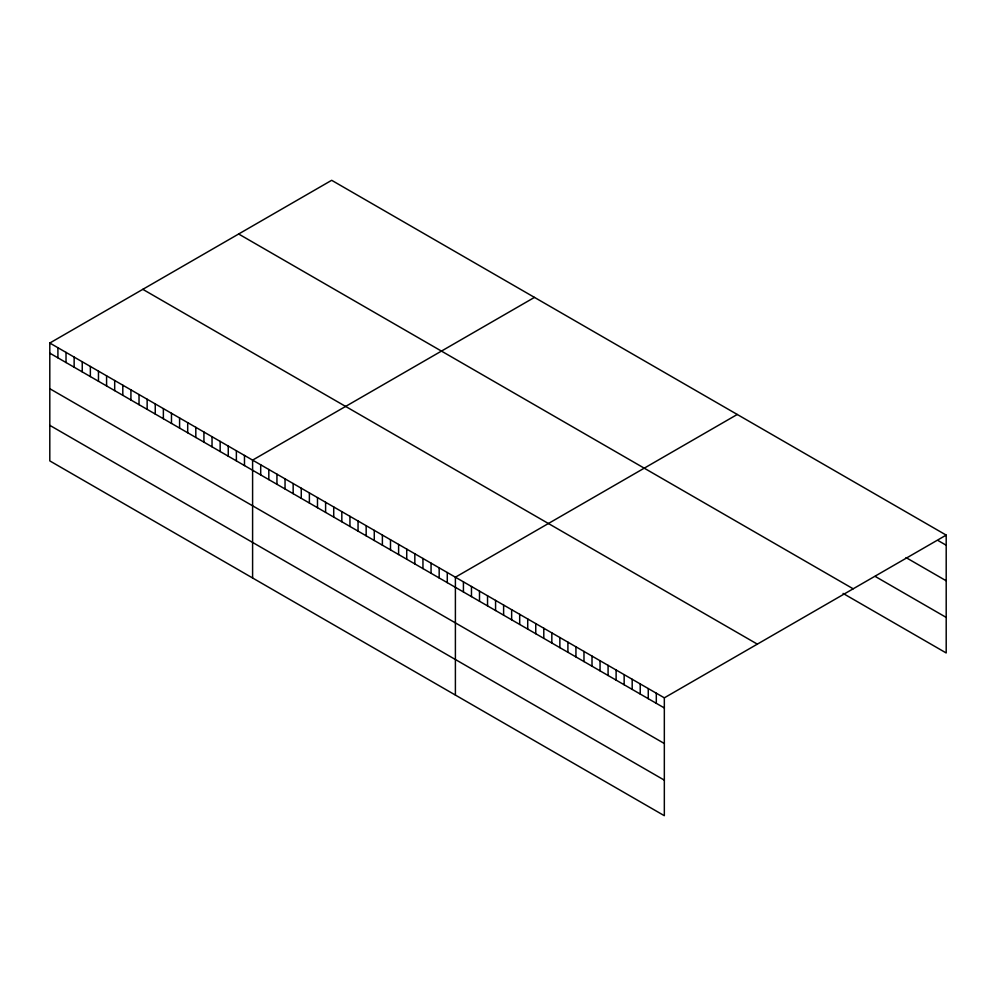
<?xml version="1.0" encoding="UTF-8"?>
<svg xmlns="http://www.w3.org/2000/svg" width="996" height="996" viewBox="0 0 996 996"><rect width="100%" height="100%" fill="white"/><g stroke="black" fill="none" stroke-linecap="round" stroke-linejoin="round"><path stroke-width="1.49" d="M49.8 343.035L664.332 697.835L664.332 815.699L49.8 460.899L49.8 343.035L331.668 180.301L946.2 535.101L946.2 652.965L843.064 593.417M534.466 297.393L252.598 460.127L252.598 577.979M737.252 414.473L455.396 577.207L455.396 695.059M664.332 697.835L946.2 535.101M938.17 540.591L946.2 545.235M906.024 557.586L946.2 580.78M875.21 576.423L946.2 617.408M238.654 234.01L853.186 588.81M142.814 289.338L757.346 644.138M49.8 353.157L664.332 707.957M49.8 388.714L664.332 743.514M49.8 425.342L664.332 780.142M656.302 693.204L656.302 703.325M648.259 688.56L648.259 698.682M640.229 683.916L640.229 694.038M632.186 679.284L632.186 689.406M624.156 674.641L624.156 684.762M616.113 669.997L616.113 680.119M608.083 665.365L608.083 675.487M600.053 660.722L600.053 670.843M592.01 656.078L592.01 666.2M583.98 651.446L583.98 661.568M575.937 646.802L575.937 656.924M567.907 642.159L567.907 652.28M559.864 637.527L559.864 647.649M551.834 632.883L551.834 643.005M543.791 628.239L543.791 638.361M535.761 623.608L535.761 633.73M527.718 618.964L527.718 629.086M519.688 614.32L519.688 624.442M511.645 609.689L511.645 619.811M503.615 605.045L503.615 615.167M495.572 600.401L495.572 610.523M487.542 595.77L487.542 605.892M479.499 591.126L479.499 601.248M471.469 586.482L471.469 596.604M463.426 581.851L463.426 591.973M447.279 572.526L447.279 582.648M439.174 567.845L439.174 577.966M431.056 563.151L431.056 573.285M422.951 558.47L422.951 568.591M414.834 553.788L414.834 563.91M406.729 549.107L406.729 559.229M398.612 544.426L398.612 554.548M390.494 539.745L390.494 549.867M382.389 535.051L382.389 545.186M374.272 530.37L374.272 540.492M366.167 525.689L366.167 535.811M358.05 521.008L358.05 531.129M349.945 516.326L349.945 526.448M341.827 511.645L341.827 521.767M333.722 506.952L333.722 517.073M325.605 502.27L325.605 512.392M317.487 497.589L317.487 507.711M309.383 492.908L309.383 503.03M301.265 488.227L301.265 498.349M293.16 483.546L293.16 493.667M285.043 478.852L285.043 488.974M276.938 474.171L276.938 484.293M268.82 469.49L268.82 479.611M260.703 464.808L260.703 474.93M244.481 455.446L244.481 465.568M236.376 450.752L236.376 460.874M228.258 446.071L228.258 456.193M220.153 441.39L220.153 451.512M212.036 436.709L212.036 446.831M203.931 432.027L203.931 442.149M195.814 427.334L195.814 437.468M187.696 422.653L187.696 432.774M179.591 417.971L179.591 428.093M171.474 413.29L171.474 423.412M163.369 408.609L163.369 418.731M155.252 403.928L155.252 414.05M147.147 399.234L147.147 409.356M139.029 394.553L139.029 404.675M130.924 389.872L130.924 399.994M122.807 385.191L122.807 395.312M114.689 380.509L114.689 390.631M106.584 375.828L106.584 385.95M98.467 371.135L98.467 381.256M90.362 366.453L90.362 376.575M82.245 361.772L82.245 371.894M74.14 357.091L74.14 367.213M66.022 352.41L66.022 362.532M57.917 347.729L57.917 357.85"/></g></svg>
